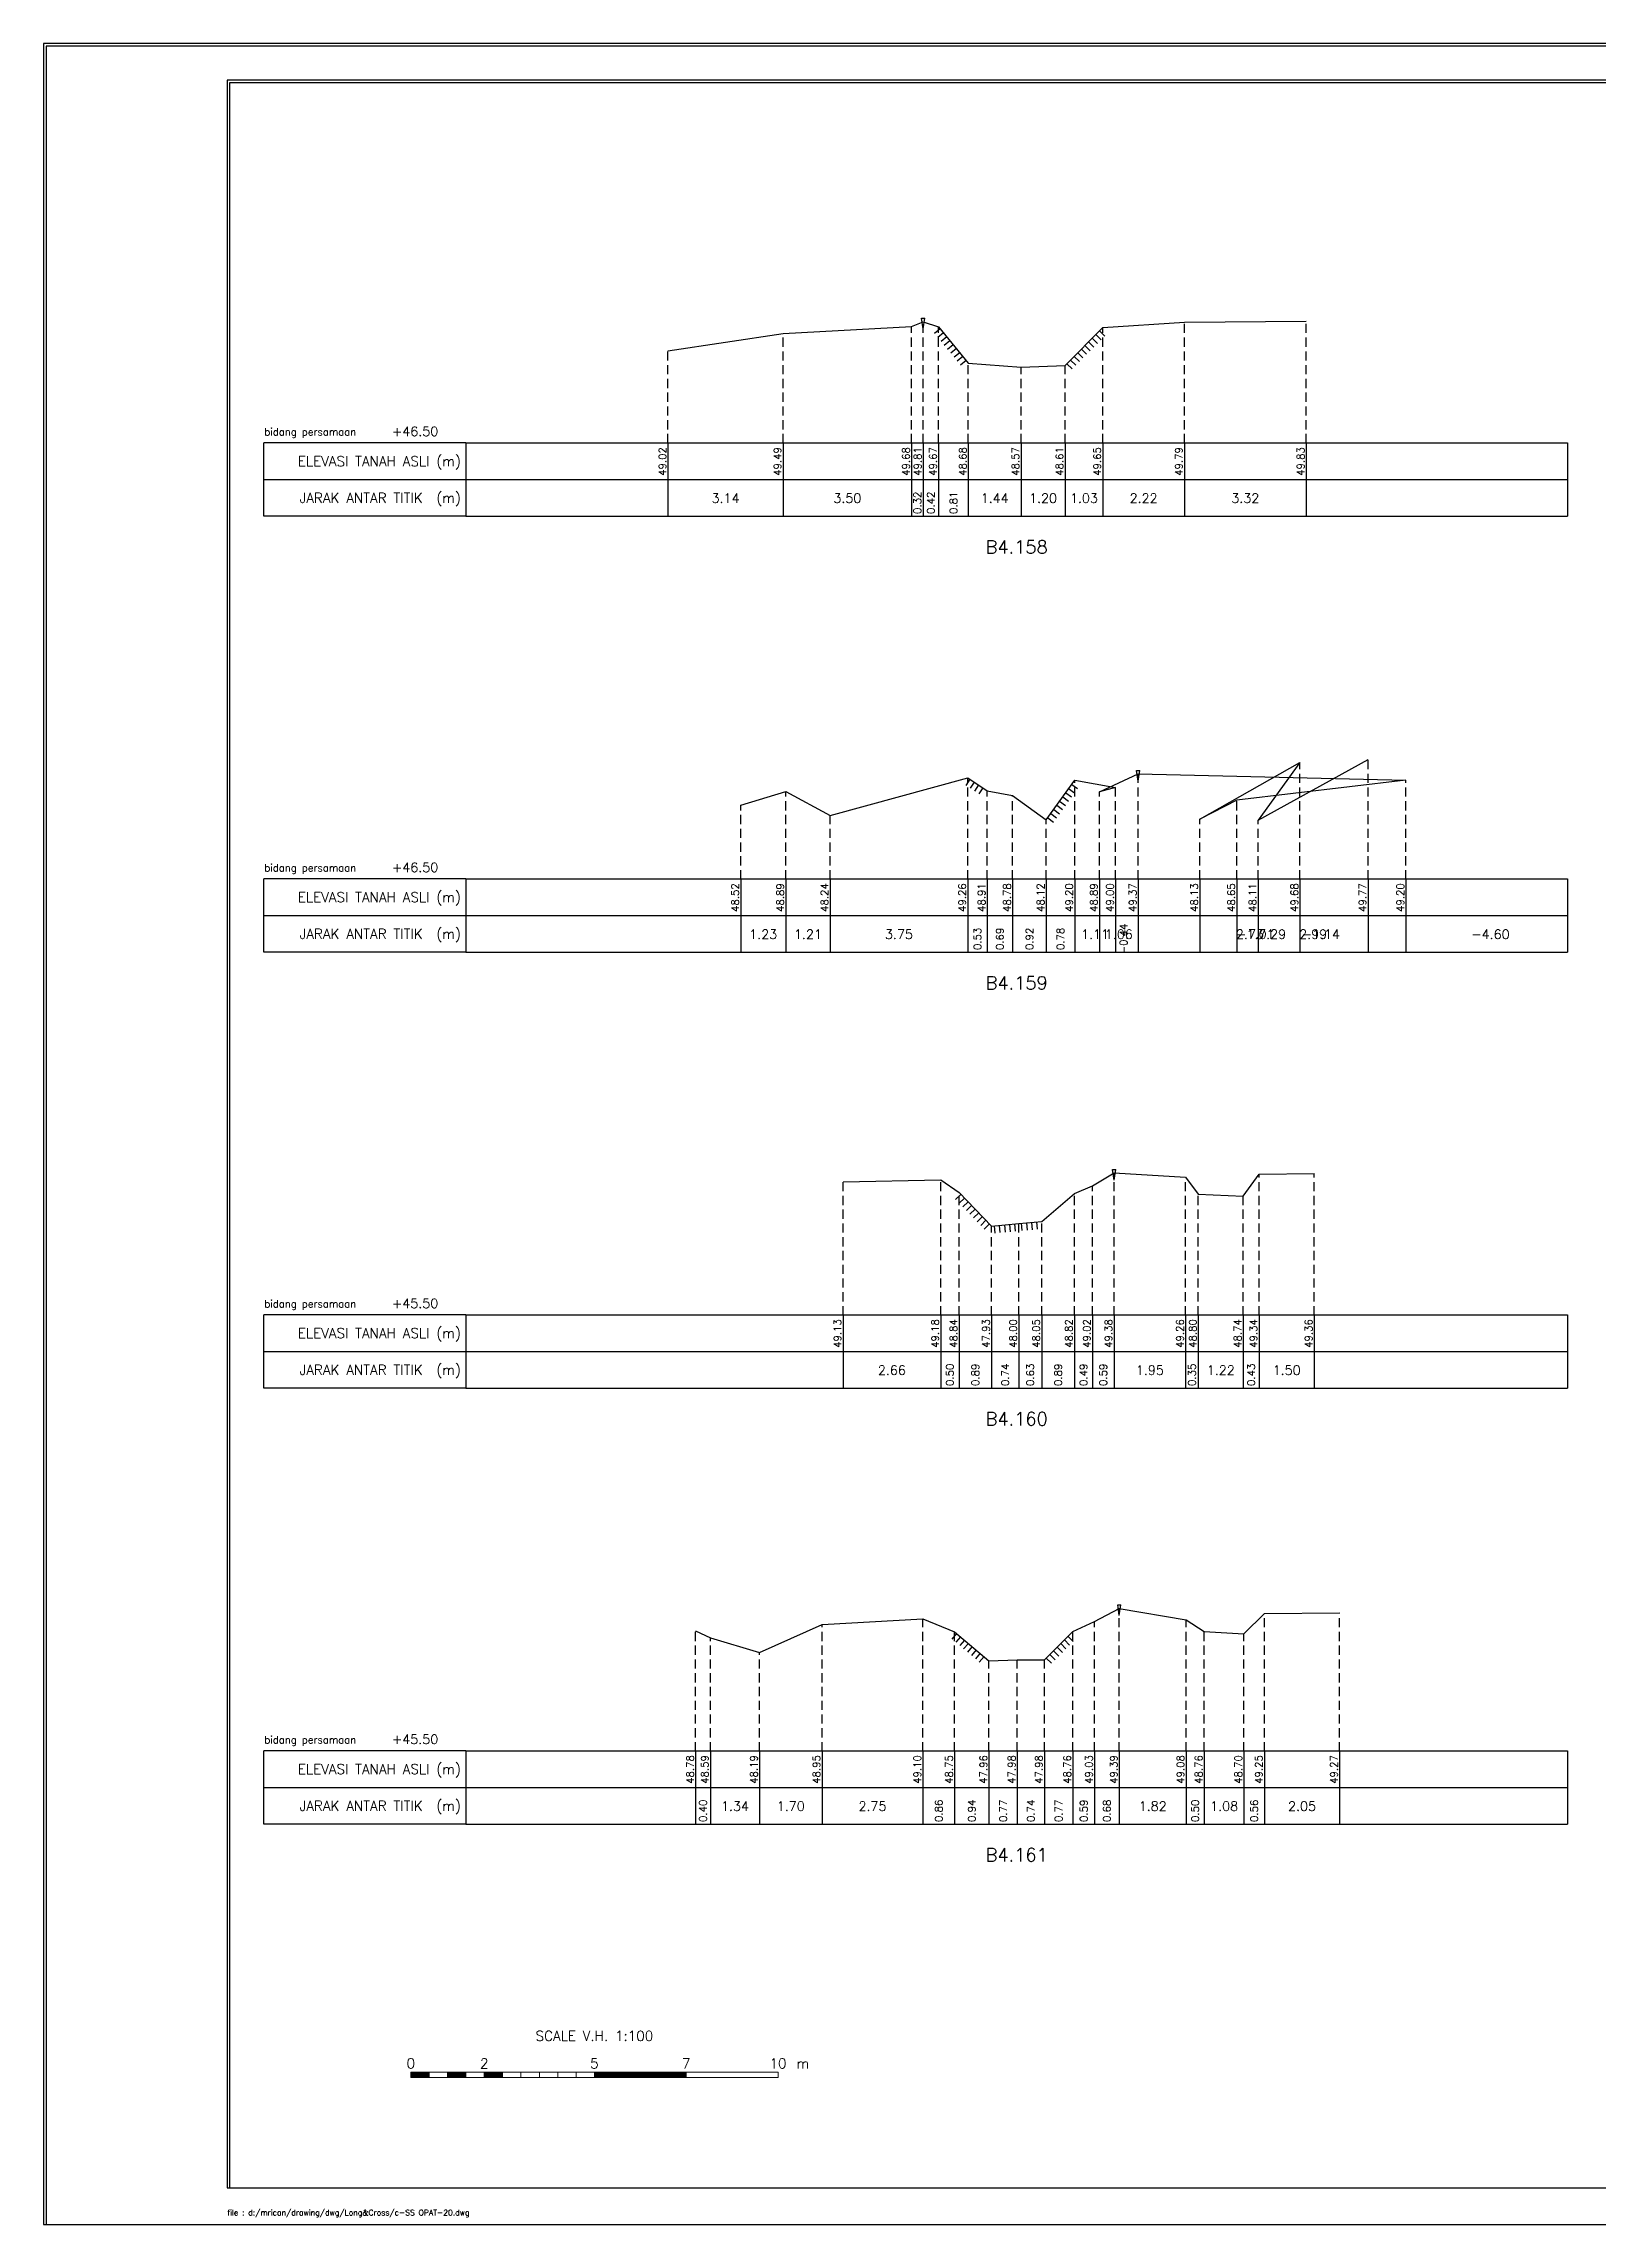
# Model space of a CAD drawing. Header units: inches. Extents: x -11 to 3175, y -842 to -783.
# Drawn here: x 1629 to 1671.3, y -842 to -782.6 of the extents above; entities that cross this region are included whole.
import ezdxf
from ezdxf.enums import TextEntityAlignment as Align

# ---------------------------------------------------------------- set-up
doc = ezdxf.new("R2010")
doc.units = ezdxf.units.IN
doc.header["$MEASUREMENT"] = 0
doc.linetypes.add('DASHED2', pattern=[0.375, 0.25, -0.125])
doc.layers.add('KOP', color=7, linetype='Continuous')
doc.layers.add('pelengkap', color=7, linetype='Continuous')
doc.styles.add('ARIAL', font='arial.ttf')
doc.styles.add('battang01', font='arial.ttf')
doc.styles.add('L100', font='simplex.shx', dxfattribs={"height": 0.254})
doc.styles.add('L140', font='simplex.shx', dxfattribs={"height": 0.356})
doc.styles.add('L60', font='simplex.shx', dxfattribs={"height": 0.152})
doc.styles.add('L80', font='simplex.shx', dxfattribs={"height": 0.203})
doc.styles.add('ROMANS-N', font='ROMANS.SHX', dxfattribs={"width": 0.8})
doc.styles.add('SONDU', font='arial.ttf')
doc.styles.get("Standard").update_dxf_attribs({"font": 'simplex.shx'})
doc.styles.add('STYLE1', font='arial.ttf', dxfattribs={"height": 0.2})

# ---------------------------------------------------------------- blocks, each defined once
blk = doc.blocks.new('kop')
at = {"layer": 'KOP'}
h = blk.add_hatch(color=3, dxfattribs=at)
h.paths.add_polyline_path([(609.87, 69.8), (591.81, 69.8), (591.81, 51.91), (609.87, 51.91)])
h.paths.add_polyline_path([(592.1, 52.25), (592.1, 69.5), (609.53, 69.5), (609.53, 52.25)], flags=16)
edge = h.paths.add_edge_path(flags=0)
edge.add_line((608.87, 52.91), (601.67, 52.91))
edge.add_ellipse((597.68, 52.92), major_axis=(2.82, 2.82), ratio=1, start_angle=314.84704, end_angle=495.15296)
edge.add_line((593.69, 52.91), (592.76, 52.91))
edge.add_line((592.76, 52.91), (592.76, 58.63))
edge.add_line((592.76, 58.63), (595.43, 58.63))
edge.add_ellipse((595.43, 63.37), major_axis=(-3.35, 3.35), ratio=1, start_angle=135, end_angle=315)
edge.add_line((595.43, 68.11), (595.43, 68.84))
edge.add_line((595.43, 68.84), (601.65, 68.84))
edge.add_line((601.65, 68.84), (601.65, 58.59))
edge.add_ellipse((604.86, 58.63), major_axis=(2.26, 2.26), ratio=1, start_angle=135.57378, end_angle=315)
edge.add_line((608.06, 58.63), (608.87, 58.63))
edge.add_line((608.87, 58.63), (608.87, 52.91))
h = blk.add_hatch(dxfattribs=at)
h.set_pattern_fill('ANSI31', color=21)
h.paths.add_polyline_path([(609.53, 69.5), (592.1, 69.5), (592.1, 52.25), (609.53, 52.25)])
edge = h.paths.add_edge_path(flags=16)
edge.add_line((608.06, 58.63), (608.87, 58.63))
edge.add_line((608.87, 58.63), (608.87, 52.91))
edge.add_line((608.87, 52.91), (601.67, 52.91))
edge.add_ellipse((597.68, 52.92), major_axis=(-2.82, 2.82), ratio=1, start_angle=224.84704, end_angle=405.15296)
edge.add_line((593.69, 52.91), (592.76, 52.91))
edge.add_line((592.76, 52.91), (592.76, 58.63))
edge.add_line((592.76, 58.63), (595.43, 58.63))
edge.add_ellipse((595.43, 63.37), major_axis=(-3.35, 3.35), ratio=1, start_angle=135, end_angle=315)
edge.add_line((595.43, 68.11), (595.43, 68.84))
edge.add_line((595.43, 68.84), (601.65, 68.84))
edge.add_line((601.65, 68.84), (601.65, 58.59))
edge.add_ellipse((604.86, 58.63), major_axis=(-2.26, 2.26), ratio=1, start_angle=45.57378, end_angle=225)
h = blk.add_hatch(color=3, dxfattribs=at)
edge = h.paths.add_edge_path()
edge.add_line((601.65, 68.84), (595.43, 68.84))
edge.add_line((595.43, 68.84), (595.43, 68.11))
edge.add_ellipse((595.43, 63.37), major_axis=(-3.35, 3.35), ratio=1, start_angle=135, end_angle=315, ccw=False)
edge.add_line((595.43, 58.63), (592.76, 58.63))
edge.add_line((592.76, 58.63), (592.76, 52.91))
edge.add_line((592.76, 52.91), (593.69, 52.91))
edge.add_ellipse((597.68, 52.92), major_axis=(-2.82, 2.82), ratio=1, start_angle=-135.15296, end_angle=45.15296, ccw=False)
edge.add_line((601.67, 52.91), (608.87, 52.91))
edge.add_line((608.87, 52.91), (608.87, 58.63))
edge.add_line((608.87, 58.63), (608.06, 58.63))
edge.add_ellipse((604.86, 58.63), major_axis=(2.26, 2.26), ratio=1, start_angle=134.42622, end_angle=315, ccw=False)
edge.add_line((601.65, 58.66), (601.65, 68.84))
h = blk.add_hatch(dxfattribs=at)
h.set_pattern_fill('ANSI31', color=41)
h.paths.add_polyline_path([(595.59, 25.44), (591.99, 25.44), (591.99, 22.12), (595.59, 22.12)])
h.paths.add_polyline_path([(594.83, 23.8), (595.49, 22.51), (594.95, 22.51), (594.37, 23.59), (594.37, 22.51), (593.85, 22.51), (593.85, 24.73), (593.24, 22.51), (592.84, 22.51), (592.12, 25.05), (592.67, 25.05), (593.03, 23.54), (593.41, 25.05), (594.37, 25.05), (594.37, 23.99), (594.89, 25.05), (595.46, 25.05)], flags=16)
at = {"color": 2}
blk.add_lwpolyline([(-49.29, -9.99), (790.69, -9.99), (790.69, 583.29), (-49.29, 583.29)], close=True, dxfattribs=at)
at = {"color": 6}
blk.add_lwpolyline([(0.65, 0), (780.7, 0), (780.7, 573.3), (0.65, 573.3)], close=True, dxfattribs=at)
at = {"layer": 'KOP', "color": 5}
for p, q in [((590.8, 70.96), (590.8, 29.98)), ((590.8, 70.96), (780.7, 70.96)), ((400.9, 29.98), (400.9, 0)), ((400.9, 29.98), (590.8, 29.98)), ((590.8, 29.98), (590.8, 0))]:
    blk.add_line(p, q, dxfattribs=at)
at = {"layer": 'KOP', "color": 3}
for p, q in [((591.81, 69.8), (609.87, 69.8)), ((591.81, 51.91), (591.81, 69.8)), ((592.1, 69.5), (609.53, 69.5)), ((592.1, 52.25), (592.1, 69.5)), ((595.43, 68.84), (595.43, 68.11)), ((595.43, 68.84), (601.65, 68.84)), ((601.65, 58.59), (601.65, 68.84)), ((609.53, 69.5), (609.53, 52.25)), ((609.87, 69.8), (609.87, 51.91)), ((592.76, 52.91), (592.76, 58.63)), ((595.43, 58.63), (592.76, 58.63)), ((608.87, 58.63), (608.06, 58.63)), ((608.87, 58.63), (608.87, 52.91)), ((609.87, 51.91), (591.81, 51.91)), ((609.53, 52.25), (592.1, 52.25)), ((593.69, 52.91), (592.76, 52.91)), ((608.87, 52.91), (601.67, 52.91)), ((720.73, 43.98), (780.7, 43.98)), ((720.73, 36.98), (780.7, 36.98)), ((415.9, 29.98), (415.9, 0)), ((430.89, 29.98), (430.89, 0)), ((545.83, 29.98), (545.83, 0)), ((560.82, 29.98), (560.82, 0)), ((575.81, 29.98), (575.81, 0)), ((655.77, 29.98), (655.77, 11.99)), ((675.76, 29.98), (675.76, 0)), ((705.74, 29.98), (705.74, 0)), ((400.9, 24.99), (590.8, 24.99)), ((655.77, 23.99), (720.73, 23.99)), ((720.73, 23.99), (780.7, 23.99)), ((400.9, 19.99), (590.8, 19.99)), ((655.77, 17.99), (720.73, 17.99)), ((720.73, 17.99), (780.7, 17.99)), ((740.72, 17.99), (740.72, 0)), ((400.9, 14.99), (590.8, 14.99)), ((590.8, 6), (720.73, 6))]:
    blk.add_line(p, q, dxfattribs=at)
at = {"layer": 'KOP', "color": 4}
for p, q in [((610.79, 70.96), (610.79, 50.97)), ((720.73, 70.96), (720.73, 0)), ((590.8, 50.97), (720.73, 50.97)), ((720.73, 50.97), (780.7, 50.97)), ((590.8, 29.98), (720.73, 29.98)), ((720.73, 29.98), (780.7, 29.98)), ((590.8, 11.99), (720.73, 11.99))]:
    blk.add_line(p, q, dxfattribs=at)
at = {"layer": 'KOP', "color": 41}
blk.add_line((595.59, 22.12), (591.99, 22.12), dxfattribs=at)
for points in [[(591.99, 25.44), (595.59, 25.44)], [(592.12, 25.05), (592.67, 25.05)], [(592.12, 25.05), (592.84, 22.51)], [(592.2, 25.44), (592.42, 25.44)], [(592.63, 25.44), (592.84, 25.44)], [(592.67, 25.05), (593.03, 23.54), (593.41, 25.05)], [(593.05, 25.44), (593.26, 25.44)], [(593.24, 22.51), (593.85, 24.73)], [(593.41, 25.05), (594.37, 25.05)], [(593.48, 25.44), (593.69, 25.44)], [(593.85, 22.51), (593.85, 24.73)], [(593.9, 25.44), (594.11, 25.44)], [(594.32, 25.44), (594.53, 25.44)], [(594.37, 25.05), (594.37, 23.99)], [(594.37, 23.99), (594.89, 25.05)], [(594.75, 25.44), (594.96, 25.44)], [(594.83, 23.8), (595.46, 25.05)], [(594.83, 23.8), (595.49, 22.51)], [(594.89, 25.05), (595.46, 25.05)], [(595.17, 25.44), (595.38, 25.44)], [(592.84, 22.51), (593.24, 22.51)], [(593.85, 22.51), (594.37, 22.51)], [(594.95, 22.51), (594.37, 23.59)], [(594.37, 23.59), (594.37, 22.51)], [(594.95, 22.51), (595.49, 22.51)]]:
    blk.add_lwpolyline(points, dxfattribs=at)
at = {"layer": 'KOP', "color": 42}
for points in [[(592.2, 29.11), (592.2, 25.44)], [(592.54, 29.11), (592.54, 25.44)], [(592.96, 29.11), (592.96, 25.44)], [(593.38, 29.11), (593.38, 25.44)], [(593.81, 29.11), (593.81, 25.44)], [(594.23, 29.11), (594.23, 25.44)], [(594.65, 29.11), (594.65, 25.44)], [(595.08, 29.11), (595.08, 25.44)], [(595.5, 29.11), (595.5, 25.44)]]:
    blk.add_lwpolyline(points, dxfattribs=at)
at = {"layer": 'KOP', "color": 3}
for centre, major_axis, start_param, end_param in [((595.43, 63.37), (-3.35, 3.35), 2.356194, 5.497787), ((597.68, 52.92), (-2.82, 2.82), 3.924321, 7.071253), ((604.86, 58.63), (-2.26, 2.26), 0.785398, 3.926991)]:
    blk.add_ellipse(centre, major_axis=major_axis, ratio=1, start_param=start_param, end_param=end_param, dxfattribs=at)
at = {"layer": 'KOP', "color": 5, "style": 'SONDU'}
for s, height, width, p, p2 in [('MINISTRY OF PUBLIC WORKS AND HOUSING', 3.4982, 0.971049, (612.49, 65.4), (715.58, 65.4)), ('DIRECTORATE GENERAL OF WATER RESOURCES', 2.7485, 1.100714, (612.33, 60.62), (715.42, 60.62)), ('DIRECTORATE OF IRRIGATION AND LOWLAND', 1.9989, 1.638753, (612.52, 56.15), (715.75, 56.15))]:
    blk.add_text(s, height=height, dxfattribs=dict(at, width=width)).set_placement(p, p2, align=Align.FIT)
at = {"layer": 'KOP', "color": 3, "style": 'ROMANS-N', "width": 1.832261}
blk.add_text('Jalan Pattimura No. 20 Kebayoran Baru, Jakarta Selatan', height=1.2493, dxfattribs=at).set_placement((612.79, 53.07), (715.58, 53.07), align=Align.FIT)
at = {"layer": 'KOP', "color": 5, "style": 'ARIAL'}
blk.add_text('Subject:', height=3.252, dxfattribs=at).set_placement((593.75, 45.87))
at = {"layer": 'KOP', "color": 3}
for s, height, style, p in [('Scheme', 1.999, 'battang01', (722.75, 46.66)), (':', 2, 'battang01', (740.37, 46.56)), ('D.I MRICAN', 1.999, 'battang01', (742.66, 46.66)), ('District', 1.999, 'battang01', (722.68, 39.97)), ('KEDIRI', 1.999, 'battang01', (742.66, 39.66)), (':', 2, 'battang01', (740.38, 39.87)), ('Province', 1.999, 'battang01', (722.75, 32.66)), (':', 2, 'battang01', (740.37, 32.57)), ('EAST JAVA', 1.999, 'battang01', (742.66, 32.66)), ('Prepared by', 1.9989, 'battang01', (657.14, 25.79)), ('No. of Sheet ', 1.9989, 'battang01', (722.52, 26.68)), (':', 2, 'battang01', (740.38, 25.62)), ('in joint venture with:', 1.2493, 'SONDU', (597.56, 21.07)), ('Checked by', 1.999, 'battang01', (657.14, 19.79)), ('Register', 1.999, 'battang01', (722.52, 20.02)), (':', 2, 'battang01', (740.36, 19.92)), ('Team Leader', 1.9989, 'battang01', (657.14, 13.79)), ('Yoo, Kang-Keun', 1.9989, 'battang01', (677.26, 13.79)), ('Date :', 1.999, 'battang01', (722.52, 13.49)), ('No. of Contract :', 1.9989, 'battang01', (743.52, 13.49)), ('No.', 2, 'STYLE1', (404.73, 6.99)), ('Date', 2, 'STYLE1', (417.78, 6.99)), ('Revised', 2, 'STYLE1', (483.04, 7.17)), ('Drawn', 2, 'STYLE1', (550.92, 7.18)), ('Checked', 2, 'STYLE1', (562.62, 7.11)), ('Approv.', 2, 'STYLE1', (578.86, 7.21)), ('Acknowledge by', 1.9989, 'battang01', (592.18, 7.8)), (':', 2, 'battang01', (612.76, 7.81)), ('Approved by', 1.9989, 'battang01', (592.18, 1.8)), (':', 2, 'battang01', (612.81, 1.77)), ('Directorate of Irrigations and Lowlands', 1.9989, 'battang01', (614.08, 1.59))]:
    blk.add_text(s, height=height, dxfattribs=dict(at, style=style)).set_placement(p)
at = {"layer": 'KOP', "color": 6, "style": 'SONDU'}
blk.add_text('PT. VIRAMA KARYA (Persero)', height=2.5809, dxfattribs=at).set_placement((597.36, 26.15))
at = {"layer": 'KOP', "color": 42, "style": 'SONDU'}
blk.add_text('VIRAMA', height=0.942, dxfattribs=at).set_placement((591.3, 21.04))
at = {"layer": 'KOP', "color": 4, "style": 'SONDU'}
for s, p in [('Korean Rural Community Corporation', (592.02, 18.86)), ('PT. Wiratman', (592.02, 16.86)), ('PT. Terasis Erojaya', (591.94, 12.59)), ('PT. Tuah Agung Anugrah', (592, 14.73))]:
    blk.add_text(s, height=1.4992, dxfattribs=at).set_placement(p)
at = {"layer": 'KOP', "color": 3, "insert": (719.86, 60.77), "char_height": 2.4987, "width": 61.4394, "attachment_point": 4, "style": 'SONDU'}
blk.add_mtext('\\pi1.9124;Project Preparation Consultant (PPC)\\P\\pi3.0493;Firm For Develompent of the Mrican \\P\\pi7.7731;Irrigation System In East Java', dxfattribs=at)
at = {"layer": 'KOP', "color": 2, "insert": (597.57, 24.25), "char_height": 0.9995, "width": 48.7181, "attachment_point": 1, "style": 'SONDU'}
blk.add_mtext('Jl. Hang Tuah Raya No.26, Kebayoran Baru Jakarta Selatan 12120 Indonesia', dxfattribs=at)
blk = doc.blocks.new('*X6')
at = {"color": 0}
for p, q in [((20000, 6250), (25000, 6250)), ((20000, 6200), (25000, 6200)), ((20000, 6150), (25000, 6150)), ((20000, 6100), (25000, 6100)), ((20000, 6050), (25000, 6050))]:
    blk.add_line(p, q, dxfattribs=at)
blk = doc.blocks.new('*X5')
at = {"color": 0}
for p, q in [((14000, 6250), (15000, 6250)), ((14000, 6200), (15000, 6200)), ((14000, 6150), (15000, 6150)), ((14000, 6100), (15000, 6100)), ((14000, 6050), (15000, 6050))]:
    blk.add_line(p, q, dxfattribs=at)
blk = doc.blocks.new('*X3')
at = {"color": 0}
for p, q in [((10000, 6250), (11000, 6250)), ((10000, 6200), (11000, 6200)), ((10000, 6150), (11000, 6150)), ((10000, 6100), (11000, 6100)), ((10000, 6050), (11000, 6050))]:
    blk.add_line(p, q, dxfattribs=at)
blk = doc.blocks.new('*X4')
at = {"color": 0}
for p, q in [((12000, 6250), (13000, 6250)), ((12000, 6200), (13000, 6200)), ((12000, 6150), (13000, 6150)), ((12000, 6100), (13000, 6100)), ((12000, 6050), (13000, 6050))]:
    blk.add_line(p, q, dxfattribs=at)
blk = doc.blocks.new('c100')
at = {"color": 2}
blk.add_lwpolyline([(-5, -1), (79.1, -1), (79.1, 58.4), (-5, 58.4)], close=True, dxfattribs=at)
at = {"color": 6}
blk.add_lwpolyline([(0, 0), (78.1, 0), (78.1, 57.4), (0, 57.4)], close=True, dxfattribs=at)
at = {"color": 3, "lineweight": 0}
for points in [[(5, 3), (5.5, 3), (5.5, 3.15), (5, 3.15)], [(5.5, 3), (6, 3), (6, 3.15), (5.5, 3.15)], [(6, 3), (6.5, 3), (6.5, 3.15), (6, 3.15)], [(6.5, 3), (7, 3), (7, 3.15), (6.5, 3.15)], [(7, 3), (7.5, 3), (7.5, 3.15), (7, 3.15)], [(7.5, 3), (8, 3), (8, 3.15), (7.5, 3.15)], [(8, 3), (8.5, 3), (8.5, 3.15), (8, 3.15)], [(8.5, 3), (9, 3), (9, 3.15), (8.5, 3.15)], [(9, 3), (9.5, 3), (9.5, 3.15), (9, 3.15)], [(9.5, 3), (10, 3), (10, 3.15), (9.5, 3.15)], [(10, 3), (12.5, 3), (12.5, 3.15), (10, 3.15)], [(12.5, 3), (15, 3), (15, 3.15), (12.5, 3.15)]]:
    blk.add_lwpolyline(points, close=True, dxfattribs=at)
at = {"color": 1, "lineweight": 0, "xscale": 0.0005, "yscale": 0.0005, "zscale": 0.0005}
for name in ['*X3', '*X4', '*X5', '*X6']:
    blk.add_blockref(name, (0, 0), dxfattribs=at)
at = {"color": 3}
for s, p in [('SCALE V.H. 1:100', (10, 4)), ('0', (5, 3.25)), ('2', (7, 3.25)), ('5', (10, 3.25)), ('7', (12.5, 3.25)), ('10', (15, 3.25))]:
    blk.add_text(s, height=0.27, dxfattribs=at).set_placement(p, align=Align.CENTER)
blk.add_text('m', height=0.27, dxfattribs=at).set_placement((15.5, 3.25))
blk = doc.blocks.new('das2')
at = {"color": 5, "linetype": 'Continuous'}
for q in [(0, 1), (17.75, 1)]:
    blk.add_line((2.75, 1), q, dxfattribs=at)
at = {"color": 3, "linetype": 'Continuous'}
for p, q in [((2.75, 1), (2.75, 0)), ((17.75, 1), (17.75, 0)), ((0, 0.5), (17.75, 0.5)), ((2.75, 0), (0, 0)), ((2.75, 0), (17.75, 0))]:
    blk.add_line(p, q, dxfattribs=at)
blk.add_lwpolyline([(0, 0), (0, 1)], dxfattribs=at)
blk.add_text('bidang persamaan', height=0.1, dxfattribs=at).set_placement((0.005, 1.1))
at = {"color": 5, "linetype": 'Continuous'}
for s, p in [('ELEVASI TANAH ASLI (m)', (2.683, 0.683)), ('JARAK ANTAR TITIK  (m)', (2.683, 0.183))]:
    blk.add_text(s, height=0.135, dxfattribs=at).set_placement(p, align=Align.RIGHT)
blk = doc.blocks.new('gbrpatok')
at = {"color": 2, "linetype": 'Continuous'}
for p, q in [((-0.00045, 0.00096), (0.00045, 0.00096)), ((0, -0.00196), (-0.00045, 0.00096)), ((0, -0.00196), (0.00045, 0.00096))]:
    blk.add_line(p, q, dxfattribs=at)

msp = doc.modelspace()

# ---------------------------------------------------------------- linework, layer by layer
at = {"color": 2, "linetype": 'Continuous', "lineweight": -3}
for p, q in [((1646.003, -790.965), (1649.14, -790.494)), ((1649.14, -790.494), (1652.636, -790.303)), ((1652.636, -790.303), (1652.954, -790.174)), ((1652.954, -790.174), (1653.372, -790.313)), ((1653.372, -790.313), (1654.182, -791.303)), ((1656.817, -791.368), (1657.845, -790.337)), ((1657.845, -790.337), (1660.067, -790.188)), ((1660.067, -790.188), (1663.385, -790.157)), ((1654.182, -791.303), (1655.619, -791.41)), ((1655.619, -791.41), (1656.817, -791.368)), ((1657.752, -802.976), (1658.811, -802.492)), ((1658.811, -802.492), (1666.099, -802.663)), ((1660.488, -803.727), (1663.215, -802.181)), ((1662.076, -803.753), (1665.07, -802.095)), ((1663.215, -802.181), (1662.076, -803.753)), ((1647.986, -803.341), (1649.211, -802.972)), ((1649.211, -802.972), (1650.419, -803.624)), ((1650.419, -803.624), (1654.168, -802.599)), ((1654.168, -802.599), (1654.696, -802.951)), ((1654.696, -802.951), (1655.388, -803.08)), ((1655.388, -803.08), (1656.303, -803.743)), ((1656.303, -803.743), (1657.08, -802.66)), ((1657.08, -802.66), (1658.192, -802.864)), ((1658.192, -802.864), (1657.752, -802.976)), ((1666.099, -802.663), (1661.495, -803.208)), ((1661.495, -803.208), (1660.488, -803.727)), ((1650.772, -813.606), (1653.43, -813.552)), ((1653.43, -813.552), (1653.931, -813.895)), ((1657.073, -813.92), (1657.564, -813.713)), ((1657.564, -813.713), (1658.152, -813.359)), ((1658.152, -813.359), (1660.099, -813.475)), ((1660.099, -813.475), (1660.446, -813.938)), ((1661.669, -813.994), (1662.101, -813.393)), ((1662.101, -813.393), (1663.603, -813.375)), ((1653.931, -813.895), (1654.816, -814.807)), ((1656.183, -814.681), (1657.073, -813.92)), ((1660.446, -813.938), (1661.669, -813.994)), ((1654.816, -814.807), (1655.554, -814.738)), ((1655.554, -814.738), (1656.183, -814.681)), ((1648.496, -826.421), (1650.198, -825.659)), ((1650.198, -825.659), (1652.947, -825.508)), ((1652.947, -825.508), (1653.809, -825.858)), ((1657.029, -825.849), (1657.62, -825.582)), ((1657.62, -825.582), (1658.295, -825.223)), ((1658.295, -825.223), (1660.112, -825.531)), ((1660.112, -825.531), (1660.608, -825.848)), ((1661.688, -825.916), (1662.246, -825.361)), ((1662.246, -825.361), (1664.294, -825.342)), ((1646.757, -825.835), (1647.158, -826.019)), ((1647.158, -826.019), (1648.496, -826.421)), ((1653.809, -825.858), (1654.744, -826.647)), ((1656.256, -826.627), (1657.029, -825.849)), ((1660.608, -825.848), (1661.688, -825.916)), ((1654.744, -826.647), (1655.515, -826.627)), ((1655.515, -826.627), (1656.256, -826.627))]:
    msp.add_line(p, q, dxfattribs=at)
at = {"color": 1, "linetype": 'DASHED2', "lineweight": -3}
for p, q in [((1649.14, -793.482), (1649.14, -790.494)), ((1652.636, -793.482), (1652.636, -790.303)), ((1652.954, -793.482), (1652.954, -790.174)), ((1653.372, -793.482), (1653.372, -790.313)), ((1657.845, -793.482), (1657.845, -790.337)), ((1660.067, -793.482), (1660.067, -790.188)), ((1663.385, -793.482), (1663.385, -790.157)), ((1646.003, -793.482), (1646.003, -790.965)), ((1654.182, -793.482), (1654.182, -791.303)), ((1655.619, -793.482), (1655.619, -791.41)), ((1656.817, -793.482), (1656.817, -791.368)), ((1658.811, -805.361), (1658.811, -802.492)), ((1663.215, -805.361), (1663.215, -802.181)), ((1665.07, -805.361), (1665.07, -802.095)), ((1649.211, -805.361), (1649.211, -802.972)), ((1654.168, -805.361), (1654.168, -802.599)), ((1654.696, -805.361), (1654.696, -802.951)), ((1655.388, -805.361), (1655.388, -803.08)), ((1657.08, -805.361), (1657.08, -802.66)), ((1657.752, -805.361), (1657.752, -802.976)), ((1658.192, -805.361), (1658.192, -802.864)), ((1666.099, -805.361), (1666.099, -802.663)), ((1647.986, -805.361), (1647.986, -803.341)), ((1650.419, -805.361), (1650.419, -803.624)), ((1661.495, -805.361), (1661.495, -803.208)), ((1656.303, -805.361), (1656.303, -803.743)), ((1660.488, -805.361), (1660.488, -803.727)), ((1662.076, -805.361), (1662.076, -803.753)), ((1650.772, -817.235), (1650.772, -813.606)), ((1653.43, -817.235), (1653.43, -813.552)), ((1657.564, -817.235), (1657.564, -813.713)), ((1658.152, -817.235), (1658.152, -813.359)), ((1660.099, -817.235), (1660.099, -813.475)), ((1662.101, -817.235), (1662.101, -813.393)), ((1663.603, -817.235), (1663.603, -813.375)), ((1653.931, -817.235), (1653.931, -813.895)), ((1657.073, -817.235), (1657.073, -813.92)), ((1660.446, -817.235), (1660.446, -813.938)), ((1661.669, -817.235), (1661.669, -813.994)), ((1654.816, -817.235), (1654.816, -814.807)), ((1655.554, -817.235), (1655.554, -814.738)), ((1656.183, -817.235), (1656.183, -814.681)), ((1650.198, -829.111), (1650.198, -825.659)), ((1652.947, -829.111), (1652.947, -825.508)), ((1657.62, -829.111), (1657.62, -825.582)), ((1658.295, -829.111), (1658.295, -825.223)), ((1660.112, -829.111), (1660.112, -825.531)), ((1662.246, -829.111), (1662.246, -825.361)), ((1664.294, -829.111), (1664.294, -825.342)), ((1646.757, -829.111), (1646.757, -825.835)), ((1647.158, -829.111), (1647.158, -826.019)), ((1653.809, -829.111), (1653.809, -825.858)), ((1657.029, -829.111), (1657.029, -825.849)), ((1660.608, -829.111), (1660.608, -825.848)), ((1661.688, -829.111), (1661.688, -825.916)), ((1648.496, -829.111), (1648.496, -826.421)), ((1654.744, -829.111), (1654.744, -826.647)), ((1655.515, -829.111), (1655.515, -826.627)), ((1656.256, -829.111), (1656.256, -826.627))]:
    msp.add_line(p, q, dxfattribs=at)
at = {"color": 1, "linetype": 'Continuous', "lineweight": -3}
for p, q in [((1646.003, -793.482), (1646.003, -795.482)), ((1649.14, -793.482), (1649.14, -795.482)), ((1652.636, -793.482), (1652.636, -795.482)), ((1652.954, -793.482), (1652.954, -795.482)), ((1653.372, -793.482), (1653.372, -795.482)), ((1654.182, -793.482), (1654.182, -795.482)), ((1655.619, -793.482), (1655.619, -795.482)), ((1656.817, -793.482), (1656.817, -795.482)), ((1657.845, -793.482), (1657.845, -795.482)), ((1660.067, -793.482), (1660.067, -795.482)), ((1663.385, -793.482), (1663.385, -795.482)), ((1647.986, -805.361), (1647.986, -807.361)), ((1649.211, -805.361), (1649.211, -807.361)), ((1650.419, -805.361), (1650.419, -807.361)), ((1654.168, -805.361), (1654.168, -807.361)), ((1654.696, -805.361), (1654.696, -807.361)), ((1655.388, -805.361), (1655.388, -807.361)), ((1656.303, -805.361), (1656.303, -807.361)), ((1657.08, -805.361), (1657.08, -807.361)), ((1657.752, -805.361), (1657.752, -807.361)), ((1658.192, -805.361), (1658.192, -807.361)), ((1658.811, -805.361), (1658.811, -807.361)), ((1660.488, -805.361), (1660.488, -807.361)), ((1661.495, -805.361), (1661.495, -807.361)), ((1662.076, -805.361), (1662.076, -807.361)), ((1663.215, -805.361), (1663.215, -807.361)), ((1665.07, -805.361), (1665.07, -807.361)), ((1666.099, -805.361), (1666.099, -807.361)), ((1650.772, -817.235), (1650.772, -819.235)), ((1653.43, -817.235), (1653.43, -819.235)), ((1653.931, -817.235), (1653.931, -819.235)), ((1654.816, -817.235), (1654.816, -819.235)), ((1655.554, -817.235), (1655.554, -819.235)), ((1656.183, -817.235), (1656.183, -819.235)), ((1657.073, -817.235), (1657.073, -819.235)), ((1657.564, -817.235), (1657.564, -819.235)), ((1658.152, -817.235), (1658.152, -819.235)), ((1660.099, -817.235), (1660.099, -819.235)), ((1660.446, -817.235), (1660.446, -819.235)), ((1661.669, -817.235), (1661.669, -819.235)), ((1662.101, -817.235), (1662.101, -819.235)), ((1663.603, -817.235), (1663.603, -819.235)), ((1646.757, -829.111), (1646.757, -831.111)), ((1647.158, -829.111), (1647.158, -831.111)), ((1648.496, -829.111), (1648.496, -831.111)), ((1650.198, -829.111), (1650.198, -831.111)), ((1652.947, -829.111), (1652.947, -831.111)), ((1653.809, -829.111), (1653.809, -831.111)), ((1654.744, -829.111), (1654.744, -831.111)), ((1655.515, -829.111), (1655.515, -831.111)), ((1656.256, -829.111), (1656.256, -831.111)), ((1657.029, -829.111), (1657.029, -831.111)), ((1657.62, -829.111), (1657.62, -831.111)), ((1658.295, -829.111), (1658.295, -831.111)), ((1660.112, -829.111), (1660.112, -831.111)), ((1660.608, -829.111), (1660.608, -831.111)), ((1661.688, -829.111), (1661.688, -831.111)), ((1662.246, -829.111), (1662.246, -831.111)), ((1664.294, -829.111), (1664.294, -831.111))]:
    msp.add_line(p, q, dxfattribs=at)
at = {"layer": 'pelengkap', "color": 1, "linetype": 'Continuous', "lineweight": -3}
for p, q in [((1653.417, -790.368), (1653.262, -790.494)), ((1653.505, -790.476), (1653.35, -790.603)), ((1653.594, -790.584), (1653.439, -790.711)), ((1657.657, -790.526), (1657.799, -790.667)), ((1657.756, -790.426), (1657.897, -790.568)), ((1653.683, -790.693), (1653.528, -790.819)), ((1653.771, -790.801), (1653.616, -790.928)), ((1653.86, -790.909), (1653.705, -791.036)), ((1653.949, -791.018), (1653.794, -791.144)), ((1654.037, -791.126), (1653.882, -791.253)), ((1657.064, -791.12), (1657.206, -791.262)), ((1657.163, -791.021), (1657.304, -791.163)), ((1657.262, -790.922), (1657.403, -791.063)), ((1657.36, -790.823), (1657.502, -790.964)), ((1657.459, -790.724), (1657.601, -790.865)), ((1657.558, -790.625), (1657.7, -790.766)), ((1654.126, -791.234), (1653.971, -791.361)), ((1656.866, -791.319), (1657.008, -791.46)), ((1656.965, -791.22), (1657.107, -791.361)), ((1654.227, -802.638), (1654.116, -802.804)), ((1654.343, -802.715), (1654.232, -802.882)), ((1654.459, -802.793), (1654.349, -802.959)), ((1654.576, -802.871), (1654.465, -803.037)), ((1656.834, -803.003), (1656.996, -803.12)), ((1656.915, -802.89), (1657.078, -803.006)), ((1656.997, -802.776), (1657.159, -802.893)), ((1656.426, -803.572), (1656.588, -803.689)), ((1656.507, -803.458), (1656.67, -803.575)), ((1656.589, -803.345), (1656.751, -803.461)), ((1656.67, -803.231), (1656.833, -803.348)), ((1656.752, -803.117), (1656.915, -803.234)), ((1656.344, -803.686), (1656.506, -803.803)), ((1653.98, -813.946), (1653.836, -814.085)), ((1654.077, -814.046), (1653.934, -814.185)), ((1654.175, -814.147), (1654.031, -814.286)), ((1654.272, -814.247), (1654.129, -814.386)), ((1654.37, -814.348), (1654.226, -814.487)), ((1654.467, -814.448), (1654.324, -814.587)), ((1654.565, -814.548), (1654.421, -814.688)), ((1654.662, -814.649), (1654.519, -814.788)), ((1654.76, -814.749), (1654.616, -814.889)), ((1654.886, -814.801), (1654.904, -815)), ((1655.025, -814.788), (1655.044, -814.987)), ((1655.165, -814.775), (1655.183, -814.974)), ((1655.304, -814.762), (1655.323, -814.961)), ((1655.443, -814.749), (1655.462, -814.948)), ((1655.624, -814.732), (1655.642, -814.931)), ((1655.763, -814.719), (1655.781, -814.919)), ((1655.903, -814.707), (1655.921, -814.906)), ((1656.042, -814.694), (1656.06, -814.893)), ((1653.862, -825.903), (1653.733, -826.056)), ((1653.969, -825.993), (1653.84, -826.146)), ((1654.076, -826.083), (1653.947, -826.236)), ((1654.183, -826.174), (1654.054, -826.326)), ((1656.7, -826.18), (1656.842, -826.321)), ((1656.799, -826.081), (1656.94, -826.222)), ((1656.897, -825.981), (1657.039, -826.122)), ((1654.29, -826.264), (1654.161, -826.417)), ((1654.397, -826.354), (1654.268, -826.507)), ((1654.504, -826.444), (1654.375, -826.597)), ((1654.611, -826.535), (1654.482, -826.688)), ((1656.305, -826.577), (1656.447, -826.718)), ((1656.404, -826.478), (1656.545, -826.619)), ((1656.502, -826.378), (1656.644, -826.519)), ((1656.601, -826.279), (1656.743, -826.42))]:
    msp.add_line(p, q, dxfattribs=at)

# ---------------------------------------------------------------- block references
at = {"color": 2, "linetype": 'Continuous', "lineweight": -3}
msp.add_blockref('c100', (1634, -841), dxfattribs=at)
for name, p, xscale, yscale, zscale in [('kop', (1634, -841), 0.1, 0.1, 0.1), ('das2', (1635, -795.475), 2, 2, 2), ('das2', (1635, -807.35), 2, 2, 2), ('das2', (1635, -819.225), 2, 2, 2), ('das2', (1635, -831.1), 2, 2, 2)]:
    msp.add_blockref(name, p, dxfattribs=dict(at, xscale=xscale, yscale=yscale, zscale=zscale))
at = {"color": 1, "linetype": 'Continuous', "lineweight": -3, "xscale": 100, "yscale": 100, "zscale": 100}
for p in [(1652.954, -790.174), (1658.811, -802.492), (1658.152, -813.359), (1658.295, -825.223)]:
    msp.add_blockref('gbrpatok', p, dxfattribs=at)

# ---------------------------------------------------------------- texts
at = {"color": 3, "linetype": 'Continuous', "lineweight": -3, "style": 'L100'}
for s, p in [('+46.50', (1639.116, -793.29)), ('3.14', (1647.572, -795.107)), ('3.50', (1650.888, -795.107)), ('1.44', (1654.901, -795.107)), ('1.20', (1656.218, -795.107)), ('1.03', (1657.331, -795.107)), ('2.22', (1658.956, -795.107)), ('3.32', (1661.726, -795.107)), ('+46.50', (1639.116, -805.165)), ('1.23', (1648.598, -806.986)), ('1.21', (1649.815, -806.986)), ('3.75', (1652.294, -806.986)), ('1.11', (1657.636, -806.986)), ('1.06', (1658.282, -806.986)), ('2.73', (1661.851, -806.986)), ('-1.01', (1661.999, -806.986)), ('7.29', (1662.455, -806.986)), ('2.99', (1663.573, -806.986)), ('-1.14', (1663.784, -806.986)), ('-4.60', (1668.401, -806.986)), ('+45.50', (1639.116, -817.04)), ('2.66', (1652.101, -818.86)), ('1.95', (1659.126, -818.86)), ('1.22', (1661.057, -818.86)), ('1.50', (1662.852, -818.86)), ('+45.50', (1639.116, -828.915)), ('1.34', (1647.827, -830.736)), ('1.70', (1649.347, -830.736)), ('2.75', (1651.572, -830.736)), ('1.82', (1659.204, -830.736)), ('1.08', (1661.148, -830.736)), ('2.05', (1663.27, -830.736))]:
    msp.add_text(s, height=0.254, dxfattribs=at).set_placement(p, align=Align.CENTER)
at = {"color": 3, "linetype": 'Continuous', "lineweight": -3, "style": 'L80'}
for s, p in [('49.02', (1645.953, -793.982)), ('49.49', (1649.09, -793.982)), ('49.68', (1652.586, -793.982)), ('49.81', (1652.904, -793.982)), ('49.67', (1653.322, -793.982)), ('48.68', (1654.132, -793.982)), ('48.57', (1655.569, -793.982)), ('48.61', (1656.767, -793.982)), ('49.65', (1657.794, -793.982)), ('49.79', (1660.017, -793.982)), ('49.83', (1663.335, -793.982)), ('48.52', (1647.935, -805.861)), ('48.89', (1649.161, -805.861)), ('48.24', (1650.369, -805.861)), ('49.26', (1654.118, -805.861)), ('48.91', (1654.646, -805.861)), ('48.78', (1655.338, -805.861)), ('48.12', (1656.253, -805.861)), ('49.20', (1657.03, -805.861)), ('48.89', (1657.702, -805.861)), ('49.00', (1658.142, -805.861)), ('49.37', (1658.761, -805.861)), ('48.13', (1660.437, -805.861)), ('48.65', (1661.445, -805.861)), ('48.11', (1662.026, -805.861)), ('49.68', (1663.164, -805.861)), ('49.77', (1665.02, -805.861)), ('49.20', (1666.049, -805.861)), ('49.13', (1650.722, -817.735)), ('49.18', (1653.38, -817.735)), ('48.84', (1653.881, -817.735)), ('47.93', (1654.766, -817.735)), ('48.00', (1655.504, -817.735)), ('48.05', (1656.133, -817.735)), ('48.82', (1657.022, -817.735)), ('49.02', (1657.514, -817.735)), ('49.38', (1658.102, -817.735)), ('49.26', (1660.049, -817.735)), ('48.80', (1660.396, -817.735)), ('48.74', (1661.619, -817.735)), ('49.34', (1662.051, -817.735)), ('49.36', (1663.552, -817.735)), ('48.78', (1646.707, -829.61)), ('48.59', (1647.108, -829.61)), ('48.19', (1648.446, -829.61)), ('48.95', (1650.147, -829.61)), ('49.10', (1652.896, -829.61)), ('48.75', (1653.758, -829.61)), ('47.96', (1654.694, -829.61)), ('47.98', (1655.465, -829.61)), ('47.98', (1656.205, -829.61)), ('48.76', (1656.979, -829.61)), ('49.03', (1657.57, -829.61)), ('49.39', (1658.245, -829.61)), ('49.08', (1660.062, -829.61)), ('48.76', (1660.558, -829.61)), ('48.70', (1661.638, -829.61)), ('49.25', (1662.195, -829.61)), ('49.27', (1664.243, -829.61))]:
    msp.add_text(s, height=0.203, rotation=90, dxfattribs=at).set_placement(p, align=Align.CENTER)
for s, p in [('0.32', (1652.795, -795.107)), ('0.42', (1653.163, -795.107)), ('0.81', (1653.777, -795.107)), ('-0.44', (1658.412, -806.986)), ('0.53', (1654.432, -806.986)), ('0.69', (1655.042, -806.986)), ('0.92', (1655.846, -806.986)), ('0.78', (1656.692, -806.986)), ('0.50', (1653.681, -818.86)), ('0.89', (1654.374, -818.86)), ('0.74', (1655.185, -818.86)), ('0.63', (1655.869, -818.86)), ('0.89', (1656.628, -818.86)), ('0.49', (1657.318, -818.86)), ('0.59', (1657.858, -818.86)), ('0.35', (1660.273, -818.86)), ('0.43', (1661.885, -818.86)), ('0.40', (1646.957, -830.736)), ('0.86', (1653.378, -830.736)), ('0.94', (1654.276, -830.736)), ('0.77', (1655.129, -830.736)), ('0.74', (1655.885, -830.736)), ('0.77', (1656.642, -830.736)), ('0.59', (1657.325, -830.736)), ('0.68', (1657.957, -830.736)), ('0.50', (1660.36, -830.736)), ('0.56', (1661.967, -830.736))]:
    msp.add_text(s, height=0.203, rotation=90, dxfattribs=at).set_placement(p, align=Align.MIDDLE_CENTER)
at = {"color": 4, "linetype": 'Continuous', "lineweight": -3, "style": 'L140'}
for s, p in [('B4.158', (1655.5, -796.487)), ('B4.159', (1655.5, -808.362)), ('B4.160', (1655.5, -820.237)), ('B4.161', (1655.5, -832.112))]:
    msp.add_text(s, height=0.356, dxfattribs=at).set_placement(p, align=Align.CENTER)
at = {"color": 2, "linetype": 'Continuous', "lineweight": -3, "style": 'L60'}
msp.add_text('file : d:/mrican/drawing/dwg/Long&Cross/c-SS OPAT-20.dwg', height=0.152, dxfattribs=at).set_placement((1634, -841.8), align=Align.BOTTOM_LEFT)

doc.saveas('drawing.dxf')
